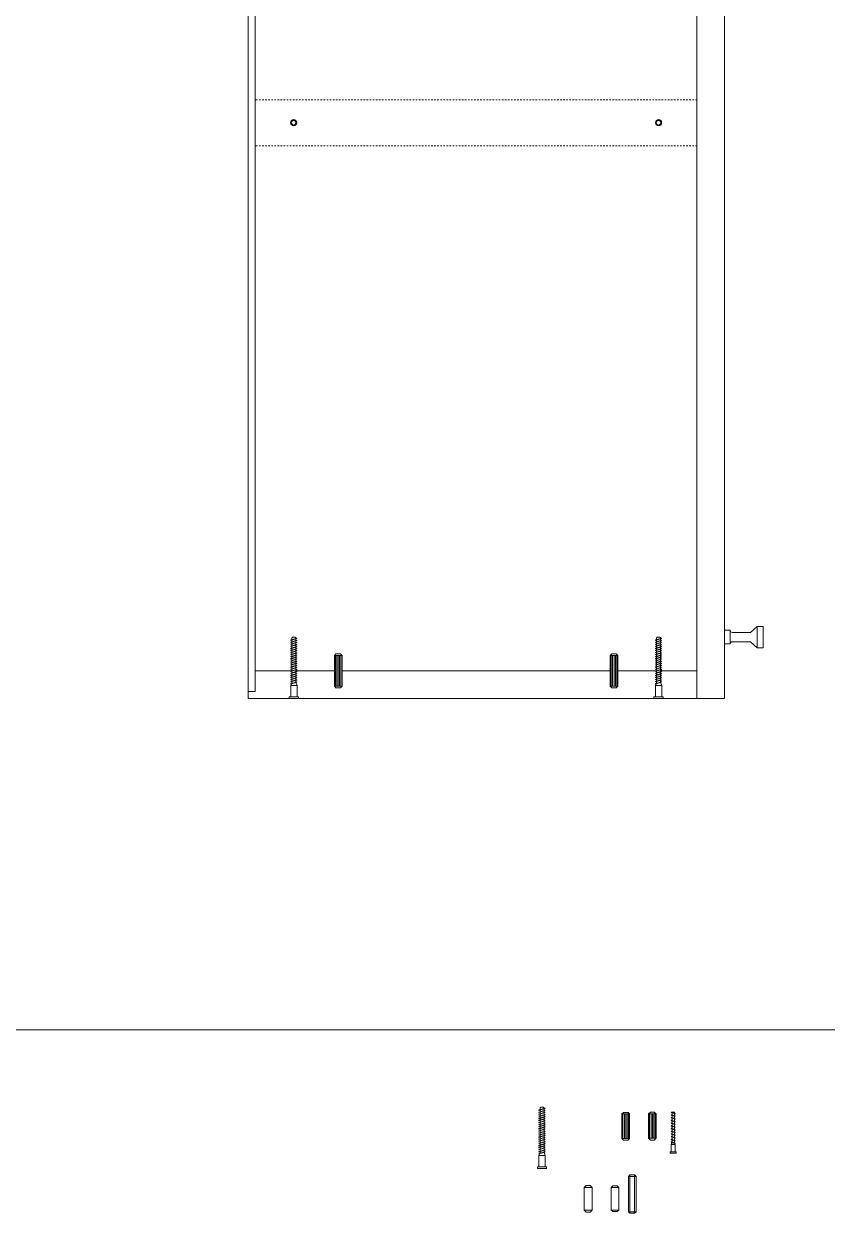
# Model space of a CAD drawing. Header units: centimetres. Extents: x -2268 to 3762, y -1681 to 1458.
# Drawn here: x -347.3 to -295.1, y 119.8 to 197.3 of the extents above; entities that cross this region are included whole.
import ezdxf

# ---------------------------------------------------------------- set-up
doc = ezdxf.new("R2010")
doc.units = ezdxf.units.CM
doc.linetypes.add('Linee Nascoste 2', pattern=[0.015, 0.01, -0.005])
for name, color, linetype, lineweight in [('0_Num_Penna__6', 6, 'Continuous', 18), ('0_Num_Penna__7', 7, 'Continuous', 18), ('A-FURN_Num_Penna__252_Num_Penna__252_Num_Penna__3_Num_Penna__252_Num_Penna__252_Num_Penna__252_Num_Penna__252_Num_Penna__252_Num_Penna__252_Num_Penna__252_Num_Penna__252_Num_Penna__252_Num_Penna__252_Num_Penna__252_Num_Penna__240', 240, 'Continuous', 18), ('A-FURN_Num_Penna__252_Num_Penna__252_Num_Penna__3_Num_Penna__252_Num_Penna__252_Num_Penna__252_Num_Penna__252_Num_Penna__252_Num_Penna__252_Num_Penna__252_Num_Penna__252_Num_Penna__252_Num_Penna__252_Num_Penna__252_Num_Penna__3', 3, 'Continuous', 18), ('A-FURN_Num_Penna__252_Num_Penna__252_Num_Penna__3_Num_Penna__252_Num_Penna__252_Num_Penna__252_Num_Penna__252_Num_Penna__252_Num_Penna__252_Num_Penna__252_Num_Penna__252_Num_Penna__252_Num_Penna__252_Num_Penna__252_Num_Penna__5', 5, 'Continuous', 18), ('A-FURN_Num_Penna__252_Num_Penna__252_Num_Penna__3_Num_Penna__252_Num_Penna__252_Num_Penna__252_Num_Penna__252_Num_Penna__252_Num_Penna__252_Num_Penna__252_Num_Penna__252_Num_Penna__252_Num_Penna__252_Num_Penna__252_Num_Penna__6', 6, 'Continuous', 18), ('A-FURN_Num_Penna__252_Num_Penna__252_Num_Penna__3_Num_Penna__252_Num_Penna__252_Num_Penna__252_Num_Penna__252_Num_Penna__252_Num_Penna__252_Num_Penna__252_Num_Penna__252_Num_Penna__252_Num_Penna__252_Num_Penna__252_Num_Penna__7', 7, 'Continuous', 18), ('A-SECT-PATT_Num_Penna__6_Num_Penna__6_Num_Penna__6_Num_Penna__6_Num_Penna__6_Num_Penna__6_Num_Penna__6_Num_Penna__6_Num_Penna__6_Num_Penna__6_Num_Penna__6_Num_Penna__6_Num_Penna__6_Num_Penna__6', 6, 'Continuous', 18), ('filatura_Num_Penna__8', 8, 'Continuous', 18), ('PDF _Geometria_Num_Penna__7', 7, 'Continuous', 18), ('PDF16_Geometry_Num_Penna__5_Num_Penna__5_Num_Penna__5_Num_Penna__5_Num_Penna__5_Num_Penna__5_Num_Penna__5_Num_Penna__5_Num_Penna__5_Num_Penna__5_Num_Penna__5_Num_Penna__5_Num_Penna__5_Num_Penna__5', 5, 'Continuous', 18), ('PDF16_Geometry_Num_Penna__6_Num_Penna__6_Num_Penna__6_Num_Penna__6_Num_Penna__6_Num_Penna__6_Num_Penna__6_Num_Penna__6_Num_Penna__6_Num_Penna__6_Num_Penna__6_Num_Penna__6_Num_Penna__6_Num_Penna__6', 6, 'Continuous', 18), ('PDF22_Geometry_Num_Penna__1_Num_Penna__255_Num_Penna__3_Num_Penna__3_Num_Penna__5', 5, 'Continuous', 18), ('PDF22_Geometry_Num_Penna__1_Num_Penna__255_Num_Penna__5_Num_Penna__5_Num_Penna__5', 5, 'Continuous', 18), ('PDF2_Geometry_Num_Penna__7_Num_Penna__7_Num_Penna__7_Num_Penna__7_Num_Penna__7_Num_Penna__7_Num_Penna__7_Num_Penna__5', 5, 'Continuous', 18), ('PDF2_Geometry_Num_Penna__7_Num_Penna__7_Num_Penna__7_Num_Penna__7_Num_Penna__7_Num_Penna__7_Num_Penna__7_Num_Penna__6', 6, 'Continuous', 18), ('PDF2_Geometry_Num_Penna__7_Num_Penna__7_Num_Penna__7_Num_Penna__7_Num_Penna__7_Num_Penna__7_Num_Penna__7_Num_Penna__7', 7, 'Continuous', 18), ('VITE_Num_Penna__5', 5, 'Continuous', 18), ('VITE_Num_Penna__7', 7, 'Continuous', 18)]:
    doc.layers.add(name, color=color, linetype=linetype, lineweight=lineweight)

msp = doc.modelspace()

# ---------------------------------------------------------------- linework, layer by layer
at = {"layer": '0_Num_Penna__6', "color": 6, "linetype": 'Continuous', "lineweight": 18}
for p, q in [((-327.1373, 156.1183), (-327.0373, 156.2183)), ((-327.0373, 156.2183), (-326.7373, 156.2183)), ((-326.6373, 156.1183), (-326.7373, 156.2183)), ((-309.1873, 156.1183), (-309.0873, 156.2183)), ((-309.0873, 156.2183), (-308.7873, 156.2183)), ((-308.6873, 156.1183), (-308.7873, 156.2183)), ((-327.1373, 154.1183), (-327.0373, 154.0183)), ((-327.0373, 154.0183), (-326.7373, 154.0183)), ((-326.6373, 154.1183), (-326.7373, 154.0183)), ((-309.1873, 154.1183), (-309.0873, 154.0183)), ((-309.0873, 154.0183), (-308.7873, 154.0183)), ((-308.6873, 154.1183), (-308.7873, 154.0183))]:
    msp.add_line(p, q, dxfattribs=at)
at = {"layer": '0_Num_Penna__7', "color": 7, "linetype": 'Continuous', "lineweight": 18}
for p, q in [((-308.4267, 126.2615), (-308.3267, 126.3615)), ((-308.3267, 126.3615), (-308.0267, 126.3615)), ((-307.9267, 126.2615), (-308.0267, 126.3615)), ((-308.4267, 124.6615), (-308.3267, 124.5615)), ((-308.3267, 124.5615), (-308.0267, 124.5615)), ((-307.9267, 124.6615), (-308.0267, 124.5615)), ((-307.999, 122.1992), (-307.899, 122.2992)), ((-307.999, 122.1992), (-307.999, 119.8992)), ((-307.599, 122.2992), (-307.899, 122.2992)), ((-307.599, 122.2992), (-307.499, 122.1992)), ((-307.499, 121.2992), (-307.499, 122.1992)), ((-309.1215, 121.4762), (-309.0215, 121.5762)), ((-309.0215, 121.5762), (-308.7215, 121.5762)), ((-308.6215, 121.4762), (-308.7215, 121.5762)), ((-307.499, 121.2992), (-307.499, 119.8992)), ((-307.899, 119.9992), (-307.899, 120.2992)), ((-309.1215, 120.0012), (-309.0215, 119.9012)), ((-309.0215, 119.9012), (-308.7215, 119.9012)), ((-308.6215, 120.0012), (-308.7215, 119.9012)), ((-307.999, 119.8992), (-307.899, 119.7992)), ((-307.899, 119.7992), (-307.599, 119.7992)), ((-307.499, 119.8992), (-307.599, 119.7992))]:
    msp.add_line(p, q, dxfattribs=at)
at = {"layer": 'A-FURN_Num_Penna__252_Num_Penna__252_Num_Penna__3_Num_Penna__252_Num_Penna__252_Num_Penna__252_Num_Penna__252_Num_Penna__252_Num_Penna__252_Num_Penna__252_Num_Penna__252_Num_Penna__252_Num_Penna__252_Num_Penna__252_Num_Penna__240', "color": 240, "linetype": 'Continuous', "lineweight": 18}
msp.add_line((-286.9787, 131.7411), (-399.6301, 131.7411), dxfattribs=at)
at = {"layer": 'A-FURN_Num_Penna__252_Num_Penna__252_Num_Penna__3_Num_Penna__252_Num_Penna__252_Num_Penna__252_Num_Penna__252_Num_Penna__252_Num_Penna__252_Num_Penna__252_Num_Penna__252_Num_Penna__252_Num_Penna__252_Num_Penna__252_Num_Penna__3', "color": 3, "linetype": 'Continuous', "lineweight": 18}
msp.add_line((-308.3267, 124.5615), (-308.0267, 124.5615), dxfattribs=at)
at = {"layer": 'A-FURN_Num_Penna__252_Num_Penna__252_Num_Penna__3_Num_Penna__252_Num_Penna__252_Num_Penna__252_Num_Penna__252_Num_Penna__252_Num_Penna__252_Num_Penna__252_Num_Penna__252_Num_Penna__252_Num_Penna__252_Num_Penna__252_Num_Penna__5', "color": 5, "linetype": 'Continuous', "lineweight": 18}
for p, q in [((-329.637, 157.234), (-329.8978, 157.1534)), ((-329.8978, 157.1253), (-329.637, 157.206)), ((-329.637, 157.0987), (-329.8978, 157.0181)), ((-329.8978, 156.99), (-329.637, 157.0707)), ((-329.637, 156.9634), (-329.8978, 156.8828)), ((-329.8978, 156.8547), (-329.637, 156.9354)), ((-329.637, 156.8281), (-329.8978, 156.7475)), ((-329.8978, 156.7194), (-329.637, 156.8001)), ((-329.637, 156.6928), (-329.8978, 156.6122)), ((-329.8978, 156.5842), (-329.637, 156.6649)), ((-329.637, 156.5575), (-329.8978, 156.4769)), ((-329.8978, 156.4489), (-329.637, 156.5296)), ((-305.9083, 157.234), (-306.169, 157.1534)), ((-306.169, 157.1253), (-305.9083, 157.206)), ((-305.9083, 157.0987), (-306.169, 157.0181)), ((-306.169, 156.99), (-305.9083, 157.0707)), ((-305.9083, 156.9634), (-306.169, 156.8828)), ((-306.169, 156.8547), (-305.9083, 156.9354)), ((-305.9083, 156.8281), (-306.169, 156.7475)), ((-306.169, 156.7194), (-305.9083, 156.8001)), ((-305.9083, 156.6928), (-306.169, 156.6122)), ((-306.169, 156.5842), (-305.9083, 156.6649)), ((-305.9083, 156.5575), (-306.169, 156.4769)), ((-306.169, 156.4489), (-305.9083, 156.5296)), ((-329.637, 156.4222), (-329.8978, 156.3416)), ((-329.8978, 156.3136), (-329.637, 156.3943)), ((-329.637, 156.2869), (-329.8978, 156.2063)), ((-329.8978, 156.1783), (-329.637, 156.259)), ((-329.637, 156.1517), (-329.8978, 156.071)), ((-329.8978, 156.043), (-329.637, 156.1237)), ((-329.637, 156.0164), (-329.8978, 155.9357)), ((-329.8978, 155.9077), (-329.637, 155.9884)), ((-329.637, 155.8811), (-329.8978, 155.8004)), ((-329.8978, 155.7724), (-329.637, 155.8531)), ((-329.637, 155.7458), (-329.8978, 155.6651)), ((-329.8978, 155.6371), (-329.637, 155.7178)), ((-305.9083, 156.4222), (-306.169, 156.3416)), ((-306.169, 156.3136), (-305.9083, 156.3943)), ((-305.9083, 156.2869), (-306.169, 156.2063)), ((-306.169, 156.1783), (-305.9083, 156.259)), ((-305.9083, 156.1517), (-306.169, 156.071)), ((-306.169, 156.043), (-305.9083, 156.1237)), ((-305.9083, 156.0164), (-306.169, 155.9357)), ((-306.169, 155.9077), (-305.9083, 155.9884)), ((-305.9083, 155.8811), (-306.169, 155.8004)), ((-306.169, 155.7724), (-305.9083, 155.8531)), ((-305.9083, 155.7458), (-306.169, 155.6651)), ((-306.169, 155.6371), (-305.9083, 155.7178)), ((-329.637, 155.6105), (-329.8978, 155.5299)), ((-329.8978, 155.5018), (-329.637, 155.5825)), ((-329.637, 155.4752), (-329.8978, 155.3946)), ((-329.8978, 155.3665), (-329.637, 155.4472)), ((-329.637, 155.3399), (-329.8978, 155.2593)), ((-329.8978, 155.2312), (-329.637, 155.3119)), ((-329.637, 155.2046), (-329.8978, 155.124)), ((-329.8978, 155.0959), (-329.637, 155.1766)), ((-329.637, 155.0693), (-329.8978, 154.9887)), ((-329.8978, 154.9607), (-329.637, 155.0414)), ((-329.637, 154.934), (-329.8978, 154.8534)), ((-305.9083, 155.6105), (-306.169, 155.5299)), ((-306.169, 155.5018), (-305.9083, 155.5825)), ((-305.9083, 155.4752), (-306.169, 155.3946)), ((-306.169, 155.3665), (-305.9083, 155.4472)), ((-305.9083, 155.3399), (-306.169, 155.2593)), ((-306.169, 155.2312), (-305.9083, 155.3119)), ((-305.9083, 155.2046), (-306.169, 155.124)), ((-306.169, 155.0959), (-305.9083, 155.1766)), ((-305.9083, 155.0693), (-306.169, 154.9887)), ((-306.169, 154.9607), (-305.9083, 155.0414)), ((-305.9083, 154.934), (-306.169, 154.8534)), ((-329.8978, 154.1599), (-329.9733, 154.1599)), ((-329.932, 154.2736), (-329.637, 154.3649)), ((-329.637, 154.3929), (-329.9196, 154.3055)), ((-329.8978, 154.8254), (-329.637, 154.9061)), ((-329.637, 154.7987), (-329.8978, 154.7181)), ((-329.8978, 154.6901), (-329.637, 154.7708)), ((-329.637, 154.6635), (-329.8978, 154.5828)), ((-329.8978, 154.5548), (-329.637, 154.6355)), ((-329.637, 154.5282), (-329.8978, 154.4475)), ((-329.8978, 154.4195), (-329.637, 154.5002)), ((-329.5615, 154.1599), (-329.8978, 154.1599)), ((-306.169, 154.1599), (-306.2445, 154.1599)), ((-306.2032, 154.2736), (-305.9083, 154.3649)), ((-305.9083, 154.3929), (-306.1908, 154.3055)), ((-306.169, 154.8254), (-305.9083, 154.9061)), ((-305.9083, 154.7987), (-306.169, 154.7181)), ((-306.169, 154.6901), (-305.9083, 154.7708)), ((-305.9083, 154.6635), (-306.169, 154.5828)), ((-306.169, 154.5548), (-305.9083, 154.6355)), ((-305.9083, 154.5282), (-306.169, 154.4475)), ((-306.169, 154.4195), (-305.9083, 154.5002)), ((-305.8328, 154.1599), (-306.169, 154.1599)), ((-329.9733, 153.4383), (-329.5615, 153.4383)), ((-306.2445, 153.4383), (-305.8328, 153.4383)), ((-329.4674, 153.3183), (-330.0674, 153.3182)), ((-305.7386, 153.3183), (-306.3386, 153.3182)), ((-313.4177, 123.5518), (-313.8294, 123.5518)), ((-313.3236, 122.8302), (-313.9236, 122.8301)), ((-313.9236, 122.7101), (-313.9236, 122.8301)), ((-313.3236, 122.7102), (-313.9236, 122.7101)), ((-313.3236, 122.7101), (-313.3236, 122.8302))]:
    msp.add_line(p, q, dxfattribs=at)
for centre in [(-329.7873, 190.8183), (-306.0373, 190.8183)]:
    msp.add_circle(centre, 0.15, dxfattribs=at)
at = {"layer": 'A-FURN_Num_Penna__252_Num_Penna__252_Num_Penna__3_Num_Penna__252_Num_Penna__252_Num_Penna__252_Num_Penna__252_Num_Penna__252_Num_Penna__252_Num_Penna__252_Num_Penna__252_Num_Penna__252_Num_Penna__252_Num_Penna__252_Num_Penna__6', "color": 6, "linetype": 'Continuous', "lineweight": 18}
for p, q in [((-329.5892, 157.2488), (-329.637, 157.234)), ((-305.8604, 157.2488), (-305.9083, 157.234)), ((-329.9641, 156.6989), (-329.8978, 156.7194)), ((-329.964, 157.1048), (-329.8978, 157.1253)), ((-329.964, 156.9695), (-329.8978, 156.99)), ((-329.964, 156.8342), (-329.8978, 156.8547)), ((-329.964, 156.5636), (-329.8978, 156.5842)), ((-329.8978, 157.1534), (-329.9614, 157.1337)), ((-329.8978, 157.0181), (-329.9614, 156.9984)), ((-329.8978, 156.8828), (-329.9614, 156.8631)), ((-329.8978, 156.7475), (-329.9614, 156.7278)), ((-329.8978, 156.6122), (-329.9614, 156.5925)), ((-329.8978, 156.4769), (-329.9614, 156.4572)), ((-329.637, 157.206), (-329.5707, 157.2266)), ((-329.5892, 157.1135), (-329.637, 157.0987)), ((-329.637, 157.0707), (-329.5707, 157.0913)), ((-329.5892, 156.9782), (-329.637, 156.9634)), ((-329.637, 156.9354), (-329.5707, 156.956)), ((-329.5892, 156.8429), (-329.637, 156.8281)), ((-329.637, 156.8001), (-329.5707, 156.8207)), ((-329.5892, 156.7076), (-329.637, 156.6928)), ((-329.637, 156.6649), (-329.5707, 156.6854)), ((-329.5892, 156.5723), (-329.637, 156.5575)), ((-329.637, 156.5296), (-329.5707, 156.5501)), ((-306.2353, 157.1048), (-306.169, 157.1253)), ((-306.2353, 156.9695), (-306.169, 156.99)), ((-306.2353, 156.8342), (-306.169, 156.8547)), ((-306.2353, 156.6989), (-306.169, 156.7194)), ((-306.2353, 156.5636), (-306.169, 156.5842)), ((-306.169, 157.1534), (-306.2326, 157.1337)), ((-306.169, 157.0181), (-306.2326, 156.9984)), ((-306.169, 156.8828), (-306.2326, 156.8631)), ((-306.169, 156.7475), (-306.2326, 156.7278)), ((-306.169, 156.6122), (-306.2326, 156.5925)), ((-306.169, 156.4769), (-306.2326, 156.4572)), ((-305.9083, 157.206), (-305.8419, 157.2266)), ((-305.8604, 157.1135), (-305.9083, 157.0987)), ((-305.9083, 157.0707), (-305.8419, 157.0913)), ((-305.8604, 156.9782), (-305.9083, 156.9634)), ((-305.9083, 156.9354), (-305.8419, 156.956)), ((-305.8604, 156.8429), (-305.9083, 156.8281)), ((-305.9083, 156.8001), (-305.8419, 156.8207)), ((-305.8604, 156.7076), (-305.9083, 156.6928)), ((-305.9083, 156.6649), (-305.8419, 156.6854)), ((-305.8604, 156.5723), (-305.9083, 156.5575)), ((-305.9083, 156.5296), (-305.8419, 156.5501)), ((-329.9641, 156.4283), (-329.8978, 156.4489)), ((-329.9641, 156.293), (-329.8978, 156.3136)), ((-329.9641, 156.1577), (-329.8978, 156.1783)), ((-329.9641, 155.8872), (-329.8978, 155.9077)), ((-329.9641, 155.7519), (-329.8978, 155.7724)), ((-329.964, 156.0225), (-329.8978, 156.043)), ((-329.8978, 156.3416), (-329.9614, 156.3219)), ((-329.8978, 156.2063), (-329.9614, 156.1866)), ((-329.8978, 156.071), (-329.9614, 156.0513)), ((-329.8978, 155.9357), (-329.9614, 155.916)), ((-329.8978, 155.8004), (-329.9614, 155.7808)), ((-329.5892, 156.4371), (-329.637, 156.4222)), ((-329.637, 156.3943), (-329.5707, 156.4148)), ((-329.5892, 156.3018), (-329.637, 156.2869)), ((-329.637, 156.259), (-329.5707, 156.2795)), ((-329.5892, 156.1665), (-329.637, 156.1517)), ((-329.637, 156.1237), (-329.5707, 156.1442)), ((-329.5892, 156.0312), (-329.637, 156.0164)), ((-329.637, 155.9884), (-329.5707, 156.0089)), ((-329.5892, 155.8959), (-329.637, 155.8811)), ((-329.637, 155.8531), (-329.5707, 155.8736)), ((-329.5892, 155.7606), (-329.637, 155.7458)), ((-329.637, 155.7178), (-329.5707, 155.7383)), ((-309.1873, 155.1183), (-309.1873, 156.1183)), ((-308.6873, 155.1183), (-308.6873, 156.1183)), ((-306.2353, 156.4283), (-306.169, 156.4489)), ((-306.2353, 156.293), (-306.169, 156.3136)), ((-306.2353, 156.1577), (-306.169, 156.1783)), ((-306.2353, 156.0225), (-306.169, 156.043)), ((-306.2353, 155.8872), (-306.169, 155.9077)), ((-306.2353, 155.7519), (-306.169, 155.7724)), ((-306.169, 156.3416), (-306.2326, 156.3219)), ((-306.169, 156.2063), (-306.2326, 156.1866)), ((-306.169, 156.071), (-306.2326, 156.0513)), ((-306.169, 155.9357), (-306.2326, 155.916)), ((-306.169, 155.8004), (-306.2326, 155.7808)), ((-305.8604, 156.4371), (-305.9083, 156.4222)), ((-305.9083, 156.3943), (-305.8419, 156.4148)), ((-305.8604, 156.3018), (-305.9083, 156.2869)), ((-305.9083, 156.259), (-305.8419, 156.2795)), ((-305.8604, 156.1665), (-305.9083, 156.1517)), ((-305.9083, 156.1237), (-305.8419, 156.1442)), ((-305.8604, 156.0312), (-305.9083, 156.0164)), ((-305.9083, 155.9884), (-305.8419, 156.0089)), ((-305.8604, 155.8959), (-305.9083, 155.8811)), ((-305.9083, 155.8531), (-305.8419, 155.8736)), ((-305.8604, 155.7606), (-305.9083, 155.7458)), ((-305.9083, 155.7178), (-305.8419, 155.7383)), ((-329.9641, 155.6166), (-329.8978, 155.6371)), ((-329.9641, 155.4813), (-329.8978, 155.5018)), ((-329.9641, 155.346), (-329.8978, 155.3665)), ((-329.9641, 155.2107), (-329.8978, 155.2312)), ((-329.9641, 155.0754), (-329.8978, 155.0959)), ((-329.9641, 154.9401), (-329.8978, 154.9607)), ((-329.8978, 155.6651), (-329.9614, 155.6455)), ((-329.8978, 155.5299), (-329.9614, 155.5102)), ((-329.8978, 155.3946), (-329.9614, 155.3749)), ((-329.8978, 155.2593), (-329.9614, 155.2396)), ((-329.8978, 155.124), (-329.9614, 155.1043)), ((-329.8978, 154.9887), (-329.9614, 154.969)), ((-329.5892, 155.6253), (-329.637, 155.6105)), ((-329.637, 155.5825), (-329.5707, 155.6031)), ((-329.5892, 155.49), (-329.637, 155.4752)), ((-329.637, 155.4472), (-329.5707, 155.4678)), ((-329.5892, 155.3547), (-329.637, 155.3399)), ((-329.637, 155.3119), (-329.5707, 155.3325)), ((-329.5892, 155.2194), (-329.637, 155.2046)), ((-329.637, 155.1766), (-329.5707, 155.1972)), ((-329.5892, 155.0841), (-329.637, 155.0693)), ((-329.637, 155.0414), (-329.5707, 155.0619)), ((-329.5892, 154.9488), (-329.637, 154.934)), ((-329.637, 154.9061), (-329.5707, 154.9266)), ((-306.2353, 155.6166), (-306.169, 155.6371)), ((-306.2353, 155.4813), (-306.169, 155.5018)), ((-306.2353, 155.346), (-306.169, 155.3665)), ((-306.2353, 155.2107), (-306.169, 155.2312)), ((-306.2353, 155.0754), (-306.169, 155.0959)), ((-306.2353, 154.9401), (-306.169, 154.9607)), ((-306.169, 155.6651), (-306.2326, 155.6455)), ((-306.169, 155.5299), (-306.2326, 155.5102)), ((-306.169, 155.3946), (-306.2326, 155.3749)), ((-306.169, 155.2593), (-306.2326, 155.2396)), ((-306.169, 155.124), (-306.2326, 155.1043)), ((-306.169, 154.9887), (-306.2326, 154.969)), ((-305.8604, 155.6253), (-305.9083, 155.6105)), ((-305.9083, 155.5825), (-305.8419, 155.6031)), ((-305.8604, 155.49), (-305.9083, 155.4752)), ((-305.9083, 155.4472), (-305.8419, 155.4678)), ((-305.8604, 155.3547), (-305.9083, 155.3399)), ((-305.9083, 155.3119), (-305.8419, 155.3325)), ((-305.8604, 155.2194), (-305.9083, 155.2046)), ((-305.9083, 155.1766), (-305.8419, 155.1972)), ((-305.8604, 155.0841), (-305.9083, 155.0693)), ((-305.9083, 155.0414), (-305.8419, 155.0619)), ((-305.8604, 154.9488), (-305.9083, 154.934)), ((-305.9083, 154.9061), (-305.8419, 154.9266)), ((-329.9641, 154.8048), (-329.8978, 154.8254)), ((-329.9641, 154.6695), (-329.8978, 154.6901)), ((-329.9641, 154.5342), (-329.8978, 154.5548)), ((-329.9641, 154.399), (-329.8978, 154.4195)), ((-329.9641, 154.2637), (-329.932, 154.2736)), ((-329.8978, 154.8534), (-329.9614, 154.8337)), ((-329.8978, 154.7181), (-329.9614, 154.6984)), ((-329.8978, 154.5828), (-329.9614, 154.5631)), ((-329.8978, 154.4475), (-329.9614, 154.4278)), ((-329.9196, 154.3055), (-329.9614, 154.2925)), ((-329.5892, 154.8136), (-329.637, 154.7987)), ((-329.637, 154.7708), (-329.5707, 154.7913)), ((-329.5892, 154.6783), (-329.637, 154.6635)), ((-329.637, 154.6355), (-329.5707, 154.656)), ((-329.5892, 154.543), (-329.637, 154.5282)), ((-329.637, 154.5002), (-329.5707, 154.5207)), ((-329.5892, 154.4077), (-329.637, 154.3929)), ((-329.637, 154.3649), (-329.5707, 154.3854)), ((-306.2353, 154.8048), (-306.169, 154.8254)), ((-306.2353, 154.6695), (-306.169, 154.6901)), ((-306.2353, 154.5342), (-306.169, 154.5548)), ((-306.2353, 154.399), (-306.169, 154.4195)), ((-306.2353, 154.2637), (-306.2032, 154.2736)), ((-306.169, 154.8534), (-306.2326, 154.8337)), ((-306.169, 154.7181), (-306.2326, 154.6984)), ((-306.169, 154.5828), (-306.2326, 154.5631)), ((-306.169, 154.4475), (-306.2326, 154.4278)), ((-306.1908, 154.3055), (-306.2326, 154.2925)), ((-305.8604, 154.8136), (-305.9083, 154.7987)), ((-305.9083, 154.7708), (-305.8419, 154.7913)), ((-305.8604, 154.6783), (-305.9083, 154.6635)), ((-305.9083, 154.6355), (-305.8419, 154.656)), ((-305.8604, 154.543), (-305.9083, 154.5282)), ((-305.9083, 154.5002), (-305.8419, 154.5207)), ((-305.8604, 154.4077), (-305.9083, 154.3929)), ((-305.9083, 154.3649), (-305.8419, 154.3854)), ((-330.0674, 153.4382), (-329.9733, 153.4383)), ((-330.0674, 153.3182), (-330.0674, 153.4382)), ((-329.5615, 153.4383), (-329.4674, 153.4383)), ((-329.4674, 153.3182), (-329.4674, 153.4383)), ((-306.3386, 153.4382), (-306.2445, 153.4383)), ((-306.3386, 153.3182), (-306.3386, 153.4382)), ((-305.8328, 153.4383), (-305.7387, 153.4383)), ((-305.7386, 153.3182), (-305.7387, 153.4383))]:
    msp.add_line(p, q, dxfattribs=at)
at = {"layer": 'A-FURN_Num_Penna__252_Num_Penna__252_Num_Penna__3_Num_Penna__252_Num_Penna__252_Num_Penna__252_Num_Penna__252_Num_Penna__252_Num_Penna__252_Num_Penna__252_Num_Penna__252_Num_Penna__252_Num_Penna__252_Num_Penna__252_Num_Penna__7', "color": 7, "linetype": 'Continuous', "lineweight": 18}
for p, q in [((-313.8202, 126.4967), (-313.4268, 126.6185)), ((-313.8202, 126.3614), (-313.4268, 126.4832)), ((-313.8202, 126.2261), (-313.4268, 126.3479)), ((-313.4453, 126.3701), (-313.8176, 126.255)), ((-313.4453, 126.6407), (-313.8175, 126.5256)), ((-313.4453, 126.5054), (-313.8176, 126.3903)), ((-313.8202, 126.0908), (-313.4269, 126.2126)), ((-313.8202, 125.9555), (-313.4268, 126.0773)), ((-313.8202, 125.8202), (-313.4269, 125.942)), ((-313.8202, 125.6849), (-313.4269, 125.8067)), ((-313.8202, 125.5496), (-313.4269, 125.6714)), ((-313.8202, 125.4144), (-313.4269, 125.5361)), ((-313.4453, 126.2348), (-313.8176, 126.1197)), ((-313.4453, 125.9642), (-313.8176, 125.8491)), ((-313.4453, 125.8289), (-313.8176, 125.7138)), ((-313.4453, 125.6936), (-313.8176, 125.5785)), ((-313.4453, 125.5584), (-313.8176, 125.4432)), ((-313.4453, 126.0995), (-313.8175, 125.9844)), ((-313.8202, 125.2791), (-313.4269, 125.4008)), ((-313.8202, 125.1438), (-313.4269, 125.2655)), ((-313.8202, 125.0085), (-313.4269, 125.1302)), ((-313.8202, 124.8732), (-313.4269, 124.995)), ((-313.8202, 124.7379), (-313.4269, 124.8597)), ((-313.8202, 124.6026), (-313.4269, 124.7244)), ((-313.4453, 125.4231), (-313.8176, 125.3079)), ((-313.4453, 125.2878), (-313.8176, 125.1726)), ((-313.4453, 125.1525), (-313.8176, 125.0373)), ((-313.4453, 125.0172), (-313.8176, 124.9021)), ((-313.4453, 124.8819), (-313.8176, 124.7668)), ((-313.4453, 124.7466), (-313.8176, 124.6315)), ((-313.8202, 124.4673), (-313.4269, 124.5891)), ((-313.8202, 124.332), (-313.4269, 124.4538)), ((-313.8202, 124.1967), (-313.4269, 124.3185)), ((-313.8202, 124.0614), (-313.4269, 124.1832)), ((-313.8202, 123.9261), (-313.4269, 124.0479)), ((-313.4453, 124.6113), (-313.8176, 124.4962)), ((-313.4453, 124.476), (-313.8176, 124.3609)), ((-313.4453, 124.3407), (-313.8176, 124.2256)), ((-313.4453, 124.2054), (-313.8176, 124.0903)), ((-313.4453, 124.0701), (-313.8176, 123.955)), ((-313.8202, 123.7909), (-313.4269, 123.9126)), ((-313.8202, 123.6556), (-313.4269, 123.7773)), ((-313.4453, 123.9349), (-313.8176, 123.8197)), ((-313.4453, 123.7996), (-313.8176, 123.6844))]:
    msp.add_line(p, q, dxfattribs=at)
at = {"layer": 'A-SECT-PATT_Num_Penna__6_Num_Penna__6_Num_Penna__6_Num_Penna__6_Num_Penna__6_Num_Penna__6_Num_Penna__6_Num_Penna__6_Num_Penna__6_Num_Penna__6_Num_Penna__6_Num_Penna__6_Num_Penna__6_Num_Penna__6', "color": 6, "linetype": 'Continuous', "lineweight": 18}
msp.add_line((-332.2873, 227.8683), (-332.2873, 153.7683), dxfattribs=at)
at = {"layer": 'filatura_Num_Penna__8', "color": 8, "linetype": 'Continuous', "lineweight": 18}
for p, q in [((-307.999, 122.1992), (-307.499, 122.1992)), ((-307.899, 122.2992), (-307.899, 119.7992)), ((-307.599, 122.2992), (-307.599, 119.7992)), ((-307.499, 119.8992), (-307.999, 119.8992))]:
    msp.add_line(p, q, dxfattribs=at)
at = {"layer": 'PDF _Geometria_Num_Penna__7', "color": 7, "linetype": 'Continuous', "lineweight": 18, "flags": 128}
msp.add_lwpolyline([(-304.9705, 124.3318, -0.0248298), (-304.9495, 124.2829), (-304.9495, 123.792), (-304.9495, 124.2829), (-305.2213, 124.2829), (-305.2213, 123.792), (-305.2213, 124.2829, -0.0598831), (-305.1616, 124.3963), (-305.1616, 126.3851, -0.3177799), (-305.0084, 126.3851), (-305.0084, 124.3963, -0.012634), (-304.9938, 124.3734)], format="xyb", dxfattribs=at)
for points in [[(-304.9495, 126.2985), (-304.9703, 126.3115), (-305.1997, 126.3886), (-305.2213, 126.3669), (-305.1997, 126.3548), (-304.9703, 126.2769), (-304.9495, 126.2985), (-305.2213, 126.3669)], [(-304.9495, 126.1219), (-304.9703, 126.134), (-305.1997, 126.2111), (-305.2213, 126.1903), (-305.1997, 126.1773), (-304.9703, 126.1002), (-304.9495, 126.1219), (-305.2213, 126.1903)], [(-304.9495, 125.9453), (-304.9703, 125.9574), (-305.1997, 126.0344), (-305.2213, 126.0128), (-305.1997, 126.0007), (-304.9703, 125.9236), (-304.9495, 125.9453), (-305.2213, 126.0128)], [(-304.9495, 125.7678), (-304.9703, 125.7808), (-305.1997, 125.8578), (-305.2213, 125.8362), (-305.1997, 125.8241), (-304.9703, 125.747), (-304.9495, 125.7678), (-305.2213, 125.8362)], [(-304.9495, 125.5912), (-304.9703, 125.6033), (-305.1997, 125.6803), (-305.2213, 125.6595), (-305.1997, 125.6466), (-304.9703, 125.5695), (-304.9495, 125.5912), (-305.2213, 125.6595)], [(-304.9495, 125.4145), (-304.9703, 125.4266), (-305.1997, 125.5037), (-305.2213, 125.4821), (-305.1997, 125.4699), (-304.9703, 125.3929), (-304.9495, 125.4145), (-305.2213, 125.4821)], [(-304.9495, 125.2379), (-304.9703, 125.25), (-305.1997, 125.3271), (-305.2213, 125.3054), (-305.1997, 125.2933), (-304.9703, 125.2163), (-304.9495, 125.2379), (-305.2213, 125.3054)], [(-304.9495, 125.0604), (-304.9703, 125.0734), (-305.1997, 125.1505), (-305.2213, 125.1288), (-305.1997, 125.1167), (-304.9703, 125.0396), (-304.9495, 125.0604), (-305.2213, 125.1288)], [(-304.9495, 124.8838), (-304.9703, 124.8959), (-305.1997, 124.973), (-305.2213, 124.9522), (-305.1997, 124.9392), (-304.9703, 124.8621), (-304.9495, 124.8838), (-305.2213, 124.9522)], [(-304.9495, 124.7072), (-304.9703, 124.7193), (-305.1997, 124.7963), (-305.2213, 124.7747), (-305.1997, 124.7626), (-304.9703, 124.6855), (-304.9495, 124.7072), (-305.2213, 124.7747)], [(-304.9495, 124.5305), (-304.9703, 124.5427), (-305.1997, 124.6197), (-305.2213, 124.5981), (-305.1997, 124.586), (-304.9703, 124.5089), (-304.9495, 124.5305), (-305.2213, 124.5981)], [(-304.9495, 124.3531), (-304.9703, 124.366), (-305.1997, 124.4431), (-305.2213, 124.4215), (-305.1997, 124.4093), (-304.9703, 124.3323), (-304.9495, 124.3531), (-305.2213, 124.4215)]]:
    msp.add_lwpolyline(points, dxfattribs=at)
msp.add_lwpolyline([(-304.8854, 123.792), (-305.2854, 123.792), (-305.2854, 123.7106), (-304.8854, 123.7106)], close=True, dxfattribs=at)
at = {"layer": 'PDF16_Geometry_Num_Penna__5_Num_Penna__5_Num_Penna__5_Num_Penna__5_Num_Penna__5_Num_Penna__5_Num_Penna__5_Num_Penna__5_Num_Penna__5_Num_Penna__5_Num_Penna__5_Num_Penna__5_Num_Penna__5_Num_Penna__5', "color": 5, "linetype": 'Continuous', "lineweight": 18}
for p, q in [((-301.3718, 157.7661), (-301.7373, 157.7661)), ((-301.7373, 157.7661), (-301.7373, 156.8705)), ((-301.3718, 157.7661), (-301.3718, 156.8705)), ((-300.0644, 157.6176), (-301.2233, 157.6176)), ((-299.6284, 158.0183), (-300.0644, 157.6176)), ((-299.2373, 158.0183), (-299.6284, 158.0183)), ((-299.6284, 158.0183), (-299.6284, 156.6183)), ((-299.2373, 158.0183), (-299.2373, 156.6183)), ((-301.3718, 156.8705), (-301.7373, 156.8705)), ((-300.0644, 157.0189), (-301.2233, 157.0189)), ((-299.6284, 156.6183), (-300.0644, 157.0189)), ((-299.2373, 156.6183), (-299.6284, 156.6183))]:
    msp.add_line(p, q, dxfattribs=at)
for centre, start, end in [((-301.2233, 157.7661), 180, 270), ((-301.2233, 156.8705), 90, 180)]:
    msp.add_arc(centre, 0.1485, start, end, dxfattribs=at)
at = {"layer": 'PDF16_Geometry_Num_Penna__6_Num_Penna__6_Num_Penna__6_Num_Penna__6_Num_Penna__6_Num_Penna__6_Num_Penna__6_Num_Penna__6_Num_Penna__6_Num_Penna__6_Num_Penna__6_Num_Penna__6_Num_Penna__6_Num_Penna__6', "color": 6, "linetype": 'Continuous', "lineweight": 18}
for p, q in [((-332.7373, 153.7683), (-332.7373, 228.3183)), ((-303.5373, 228.3183), (-303.5373, 153.3183)), ((-301.7373, 228.3183), (-301.7373, 153.3183)), ((-332.2873, 155.1183), (-329.9162, 155.1183)), ((-332.2873, 153.7683), (-332.2873, 155.1183)), ((-329.637, 155.1183), (-327.1373, 155.1183)), ((-326.6373, 155.1183), (-309.1873, 155.1183)), ((-308.6873, 155.1183), (-306.1875, 155.1183)), ((-305.9083, 155.1183), (-303.5373, 155.1183)), ((-332.7373, 153.3183), (-332.7373, 153.7683)), ((-332.7373, 153.7683), (-332.2873, 153.7683)), ((-332.7373, 153.3183), (-330.0859, 153.3183)), ((-329.4859, 153.3183), (-306.3386, 153.3183)), ((-305.7386, 153.3183), (-301.7373, 153.3183))]:
    msp.add_line(p, q, dxfattribs=at)
at = {"layer": 'PDF22_Geometry_Num_Penna__1_Num_Penna__255_Num_Penna__3_Num_Penna__3_Num_Penna__5', "color": 5, "linetype": 'Linee Nascoste 2', "lineweight": 18}
for p, q in [((-303.5373, 192.3183), (-332.2873, 192.3183)), ((-303.5373, 189.3183), (-332.2873, 189.3183))]:
    msp.add_line(p, q, dxfattribs=at)
at = {"layer": 'PDF22_Geometry_Num_Penna__1_Num_Penna__255_Num_Penna__5_Num_Penna__5_Num_Penna__5', "color": 5, "linetype": 'Continuous', "lineweight": 18}
for centre in [(-329.7873, 190.8183), (-306.0373, 190.8183)]:
    msp.add_circle(centre, 0.2, dxfattribs=at)
at = {"layer": 'PDF2_Geometry_Num_Penna__7_Num_Penna__7_Num_Penna__7_Num_Penna__7_Num_Penna__7_Num_Penna__7_Num_Penna__7_Num_Penna__5', "color": 5, "linetype": 'Continuous', "lineweight": 18, "flags": 128}
for points in [[(-305.9083, 157.0987), (-305.9083, 157.206)], [(-305.9083, 156.9634), (-305.9083, 157.0707)], [(-305.9083, 156.8281), (-305.9083, 156.9354)], [(-305.9083, 156.6928), (-305.9083, 156.8001)], [(-305.9083, 156.5575), (-305.9083, 156.6649)], [(-305.9083, 156.4222), (-305.9083, 156.5296)], [(-327.0633, 156.1183), (-327.0633, 154.1183)], [(-326.9752, 156.1183), (-326.9752, 154.1183)], [(-326.8869, 156.1183), (-326.8869, 154.1183)], [(-326.7987, 156.1183), (-326.7987, 154.1183)], [(-326.7106, 156.1183), (-326.7106, 154.1183)], [(-309.1133, 156.1183), (-309.1133, 154.1183)], [(-309.0252, 156.1183), (-309.0252, 154.1183)], [(-308.9369, 156.1183), (-308.9369, 154.1183)], [(-308.8487, 156.1183), (-308.8487, 154.1183)], [(-308.7606, 156.1183), (-308.7606, 154.1183)], [(-305.9083, 156.2869), (-305.9083, 156.3943)], [(-305.9083, 156.1517), (-305.9083, 156.259)], [(-305.9083, 156.0164), (-305.9083, 156.1237)], [(-305.9083, 155.8811), (-305.9083, 155.9884)], [(-305.9083, 155.7458), (-305.9083, 155.8531)], [(-305.9083, 155.6105), (-305.9083, 155.7178)], [(-305.9083, 155.4752), (-305.9083, 155.5825)], [(-305.9083, 155.3399), (-305.9083, 155.4472)], [(-305.9083, 155.2046), (-305.9083, 155.3119)], [(-305.9083, 155.0693), (-305.9083, 155.1766)], [(-305.9083, 154.934), (-305.9083, 155.0414)], [(-329.8978, 154.3619), (-329.8978, 154.3649)], [(-306.169, 154.3619), (-306.169, 154.3649)], [(-305.9083, 154.7987), (-305.9083, 154.9061)], [(-305.9083, 154.6635), (-305.9083, 154.7708)], [(-305.9083, 154.5282), (-305.9083, 154.6355)], [(-305.9083, 154.3929), (-305.9083, 154.5002)], [(-313.7539, 126.5172), (-313.7539, 126.4099)], [(-313.7539, 126.3819), (-313.7539, 126.2747)], [(-313.4932, 126.4906), (-313.4932, 126.5979)], [(-313.4932, 126.3553), (-313.4932, 126.4626)], [(-313.4932, 126.22), (-313.4932, 126.3273)], [(-313.7539, 126.2466), (-313.7539, 126.1394)], [(-313.7539, 126.1113), (-313.7539, 126.0041)], [(-313.7539, 125.976), (-313.7539, 125.8688)], [(-313.7539, 125.8407), (-313.7539, 125.7335)], [(-313.7539, 125.7054), (-313.7539, 125.5982)], [(-313.7539, 125.5702), (-313.7539, 125.4629)], [(-313.4932, 126.0847), (-313.4932, 126.192)], [(-313.4932, 125.9494), (-313.4932, 126.0567)], [(-313.4932, 125.8141), (-313.4932, 125.9214)], [(-313.4932, 125.6788), (-313.4932, 125.7862)], [(-313.4932, 125.5436), (-313.4932, 125.6509)], [(-313.4932, 125.4083), (-313.4932, 125.5156)], [(-313.7539, 125.4349), (-313.7539, 125.3276)], [(-313.7539, 125.2996), (-313.7539, 125.1923)], [(-313.7539, 125.1643), (-313.7539, 125.057)], [(-313.7539, 125.029), (-313.7539, 124.9217)], [(-313.7539, 124.8937), (-313.7539, 124.7864)], [(-313.7539, 124.7584), (-313.7539, 124.6512)], [(-313.4932, 125.273), (-313.4932, 125.3803)], [(-313.4932, 125.1377), (-313.4932, 125.245)], [(-313.4932, 125.0024), (-313.4932, 125.1097)], [(-313.4932, 124.8671), (-313.4932, 124.9744)], [(-313.4932, 124.7318), (-313.4932, 124.8391)], [(-313.7539, 124.6231), (-313.7539, 124.5159)], [(-313.7539, 124.4878), (-313.7539, 124.3806)], [(-313.7539, 124.3525), (-313.7539, 124.2453)], [(-313.7539, 124.2172), (-313.7539, 124.11)], [(-313.7539, 124.082), (-313.7539, 123.9747)], [(-313.7539, 123.9467), (-313.7539, 123.8394)], [(-313.4932, 124.5965), (-313.4932, 124.7038)], [(-313.4932, 124.4612), (-313.4932, 124.5685)], [(-313.4932, 124.3259), (-313.4932, 124.4332)], [(-313.4932, 124.1906), (-313.4932, 124.298)], [(-313.4932, 124.0553), (-313.4932, 124.1627)], [(-313.4932, 123.9201), (-313.4932, 124.0274)], [(-313.8269, 123.5654), (-313.7881, 123.6655)], [(-313.7758, 123.6974), (-313.7539, 123.7537)], [(-313.7539, 123.8114), (-313.7539, 123.7538)], [(-313.7539, 123.7537), (-313.7539, 123.7568)], [(-313.4932, 123.7848), (-313.4932, 123.8921)], [(-313.4932, 123.7538), (-313.4932, 123.7568)], [(-313.4202, 123.5654), (-313.4932, 123.7538)]]:
    msp.add_lwpolyline(points, dxfattribs=at)
for points in [[(-313.8175, 126.5256, 0.1987158), (-313.8202, 126.4967)], [(-313.8175, 126.3903, 0.1992809), (-313.8202, 126.3614)], [(-313.4932, 126.6259), (-313.4932, 126.6556, 0.1995304), (-313.5002, 126.6725, 0.1168771), (-313.539, 126.6965, 0.162888), (-313.7079, 126.6965, 0.1168318), (-313.7469, 126.6725, 0.198418), (-313.7539, 126.6556), (-313.7539, 126.5452)], [(-313.4268, 126.6185, 0.1990067), (-313.4453, 126.6407)], [(-313.4268, 126.4832, 0.1989404), (-313.4453, 126.5054)], [(-313.4268, 126.3479, 0.1989543), (-313.4453, 126.3701)], [(-313.8175, 126.255, 0.1985138), (-313.8202, 126.2261)], [(-313.8175, 126.1197, 0.1996277), (-313.8202, 126.0908)], [(-313.8175, 125.9844, 0.1987158), (-313.8202, 125.9555)], [(-313.8176, 125.8491, 0.1992809), (-313.8202, 125.8202)], [(-313.8176, 125.7138, 0.1985138), (-313.8202, 125.6849)], [(-313.8176, 125.5785, 0.1996277), (-313.8202, 125.5496)], [(-313.4269, 126.2126, 0.1988984), (-313.4453, 126.2348)], [(-313.4268, 126.0773, 0.1990067), (-313.4453, 126.0995)], [(-313.4269, 125.942, 0.1989404), (-313.4453, 125.9642)], [(-313.4269, 125.8067, 0.1989543), (-313.4453, 125.8289)], [(-313.4269, 125.6714, 0.1988984), (-313.4453, 125.6936)], [(-313.4269, 125.5361, 0.1990067), (-313.4453, 125.5584)], [(-313.8176, 125.4432, 0.1987158), (-313.8202, 125.4144)], [(-313.8176, 125.3079, 0.1992809), (-313.8202, 125.279)], [(-313.8176, 125.1727, 0.1985138), (-313.8202, 125.1438)], [(-313.8176, 125.0373, 0.1996277), (-313.8202, 125.0085)], [(-313.8176, 124.9021, 0.1987158), (-313.8202, 124.8732)], [(-313.8176, 124.7668, 0.1992809), (-313.8202, 124.7379)], [(-313.4269, 125.4008, 0.1989404), (-313.4453, 125.4231)], [(-313.4269, 125.2655, 0.1989543), (-313.4453, 125.2878)], [(-313.4269, 125.1302, 0.1988984), (-313.4453, 125.1525)], [(-313.4269, 124.995, 0.1990067), (-313.4453, 125.0172)], [(-313.4269, 124.8597, 0.1989404), (-313.4453, 124.8819)], [(-313.4269, 124.7244, 0.1989543), (-313.4453, 124.7466)], [(-313.8176, 124.6315, 0.1985138), (-313.8202, 124.6026)], [(-313.8176, 124.4962, 0.1996277), (-313.8202, 124.4673)], [(-313.8176, 124.3609, 0.1987158), (-313.8202, 124.332)], [(-313.8176, 124.2256, 0.1992809), (-313.8202, 124.1967)], [(-313.8176, 124.0903, 0.1985138), (-313.8202, 124.0614)], [(-313.8176, 123.955, 0.1996277), (-313.8202, 123.9261)], [(-313.4269, 124.5891, 0.1988984), (-313.4453, 124.6113)], [(-313.4269, 124.4538, 0.1990067), (-313.4453, 124.476)], [(-313.4269, 124.3185, 0.1989404), (-313.4453, 124.3407)], [(-313.4269, 124.1832, 0.1989543), (-313.4453, 124.2054)], [(-313.4269, 124.0479, 0.1988984), (-313.4453, 124.0701)], [(-313.8269, 123.5654, 0.0928564), (-313.8294, 123.5518), (-313.8294, 122.8301)], [(-313.8176, 123.8197, 0.1987158), (-313.8202, 123.7909)], [(-313.8176, 123.6844, 0.1958535), (-313.82, 123.6556)], [(-313.4269, 123.9126, 0.1990067), (-313.4453, 123.9349)], [(-313.4269, 123.7773, 0.1989009), (-313.4453, 123.7996)], [(-313.4177, 122.8301), (-313.4177, 123.5518, 0.0974562), (-313.4205, 123.5661)]]:
    msp.add_lwpolyline(points, format="xyb", dxfattribs=at)
at = {"layer": 'PDF2_Geometry_Num_Penna__7_Num_Penna__7_Num_Penna__7_Num_Penna__7_Num_Penna__7_Num_Penna__7_Num_Penna__7_Num_Penna__6', "color": 6, "linetype": 'Continuous', "lineweight": 18, "flags": 128}
for points in [[(-329.637, 157.234), (-329.637, 157.2638, 0.1995304), (-329.644, 157.2806, 0.1168771), (-329.6828, 157.3046, 0.162888), (-329.8518, 157.3046, 0.1168318), (-329.8908, 157.2807, 0.198418), (-329.8978, 157.2638), (-329.8978, 157.1534)], [(-329.5707, 157.2266, 0.1990067), (-329.5892, 157.2488)], [(-305.9083, 157.234), (-305.9083, 157.2638, 0.1995304), (-305.9153, 157.2806, 0.1168771), (-305.954, 157.3046, 0.162888), (-306.123, 157.3046, 0.1168318), (-306.162, 157.2807, 0.198418), (-306.169, 157.2638), (-306.169, 157.1534)], [(-305.8419, 157.2266, 0.1990067), (-305.8604, 157.2488)], [(-329.9614, 157.1337, 0.1987158), (-329.964, 157.1048)], [(-329.9614, 156.9984, 0.1992809), (-329.964, 156.9695)], [(-329.9614, 156.8631, 0.1985138), (-329.964, 156.8342)], [(-329.9614, 156.7278, 0.1996277), (-329.964, 156.6989)], [(-329.9614, 156.5925, 0.1987158), (-329.964, 156.5636)], [(-329.5707, 157.0913, 0.1989404), (-329.5892, 157.1135)], [(-329.5707, 156.956, 0.1989543), (-329.5892, 156.9782)], [(-329.5707, 156.8207, 0.1988984), (-329.5892, 156.8429)], [(-329.5707, 156.6854, 0.1990067), (-329.5892, 156.7076)], [(-329.5707, 156.5501, 0.1989404), (-329.5892, 156.5724)], [(-306.2326, 157.1337, 0.1987158), (-306.2353, 157.1048)], [(-306.2326, 156.9984, 0.1992809), (-306.2353, 156.9695)], [(-306.2326, 156.8631, 0.1985138), (-306.2353, 156.8342)], [(-306.2326, 156.7278, 0.1996277), (-306.2353, 156.6989)], [(-306.2326, 156.5925, 0.1987158), (-306.2353, 156.5636)], [(-305.8419, 157.0913, 0.1989404), (-305.8604, 157.1135)], [(-305.8419, 156.956, 0.1989543), (-305.8604, 156.9782)], [(-305.8419, 156.8207, 0.1988984), (-305.8604, 156.8429)], [(-305.8419, 156.6854, 0.1990067), (-305.8604, 156.7076)], [(-305.8419, 156.5501, 0.1989404), (-305.8604, 156.5724)], [(-329.9614, 155.916, 0.1992809), (-329.964, 155.8872)], [(-329.9614, 155.7808, 0.1985138), (-329.9641, 155.7519)], [(-329.9614, 156.4572, 0.1992809), (-329.964, 156.4283)], [(-329.9614, 156.3219, 0.1985138), (-329.9641, 156.293)], [(-329.9614, 156.1866, 0.1996277), (-329.964, 156.1577)], [(-329.9614, 156.0513, 0.1987158), (-329.964, 156.0225)], [(-329.5707, 156.4148, 0.1989543), (-329.5892, 156.4371)], [(-329.5707, 156.2795, 0.1988984), (-329.5892, 156.3018)], [(-329.5707, 156.1442, 0.1990067), (-329.5892, 156.1665)], [(-329.5707, 156.0089, 0.1989404), (-329.5892, 156.0312)], [(-329.5707, 155.8736, 0.1989543), (-329.5892, 155.8959)], [(-329.5707, 155.7383, 0.1988984), (-329.5892, 155.7606)], [(-306.2326, 156.4572, 0.1992809), (-306.2353, 156.4283)], [(-306.2326, 156.3219, 0.1985138), (-306.2353, 156.293)], [(-306.2326, 156.1866, 0.1996277), (-306.2353, 156.1577)], [(-306.2326, 156.0513, 0.1987158), (-306.2353, 156.0225)], [(-306.2326, 155.916, 0.1992809), (-306.2353, 155.8872)], [(-306.2326, 155.7808, 0.1985138), (-306.2353, 155.7519)], [(-305.8419, 156.4148, 0.1989543), (-305.8604, 156.4371)], [(-305.8419, 156.2795, 0.1988984), (-305.8604, 156.3018)], [(-305.8419, 156.1442, 0.1990067), (-305.8604, 156.1665)], [(-305.8419, 156.0089, 0.1989404), (-305.8604, 156.0312)], [(-305.8419, 155.8736, 0.1989543), (-305.8604, 155.8959)], [(-305.8419, 155.7383, 0.1988984), (-305.8604, 155.7606)], [(-329.9614, 155.6454, 0.1996277), (-329.964, 155.6166)], [(-329.9614, 155.5102, 0.1987158), (-329.9641, 155.4813)], [(-329.9614, 155.3749, 0.1992809), (-329.964, 155.346)], [(-329.9614, 155.2396, 0.1985138), (-329.9641, 155.2107)], [(-329.9614, 155.1043, 0.1996277), (-329.964, 155.0754)], [(-329.9614, 154.969, 0.1987158), (-329.9641, 154.9401)], [(-329.5707, 155.6031, 0.1990067), (-329.5892, 155.6253)], [(-329.5707, 155.4678, 0.1989404), (-329.5892, 155.49)], [(-329.5707, 155.3325, 0.1989543), (-329.5892, 155.3547)], [(-329.5707, 155.1972, 0.1988984), (-329.5892, 155.2194)], [(-329.5707, 155.0619, 0.1990067), (-329.5892, 155.0841)], [(-329.5707, 154.9266, 0.1989404), (-329.5892, 154.9489)], [(-306.2326, 155.6454, 0.1996277), (-306.2353, 155.6166)], [(-306.2326, 155.5102, 0.1987158), (-306.2353, 155.4813)], [(-306.2326, 155.3749, 0.1992809), (-306.2353, 155.346)], [(-306.2326, 155.2396, 0.1985138), (-306.2353, 155.2107)], [(-306.2326, 155.1043, 0.1996277), (-306.2353, 155.0754)], [(-306.2326, 154.969, 0.1987158), (-306.2353, 154.9401)], [(-305.8419, 155.6031, 0.1990067), (-305.8604, 155.6253)], [(-305.8419, 155.4678, 0.1989404), (-305.8604, 155.49)], [(-305.8419, 155.3325, 0.1989543), (-305.8604, 155.3547)], [(-305.8419, 155.1972, 0.1988984), (-305.8604, 155.2194)], [(-305.8419, 155.0619, 0.1990067), (-305.8604, 155.0841)], [(-305.8419, 154.9266, 0.1989404), (-305.8604, 154.9489)], [(-329.9707, 154.1735, 0.0928564), (-329.9733, 154.1599), (-329.9733, 153.4383)], [(-329.9614, 154.8337, 0.1992809), (-329.9641, 154.8048)], [(-329.9614, 154.6984, 0.1985138), (-329.9641, 154.6695)], [(-329.9614, 154.5631, 0.1996277), (-329.964, 154.5342)], [(-329.9614, 154.4278, 0.1987158), (-329.9641, 154.399)], [(-329.9614, 154.2925, 0.1958535), (-329.9638, 154.2637)], [(-329.5707, 154.7913, 0.1989543), (-329.5892, 154.8136)], [(-329.5707, 154.656, 0.1988984), (-329.5892, 154.6783)], [(-329.5707, 154.5207, 0.1990067), (-329.5892, 154.543)], [(-329.5707, 154.3854, 0.1989009), (-329.5892, 154.4077)], [(-329.5615, 153.4383), (-329.5615, 154.1599, 0.0974562), (-329.5643, 154.1742)], [(-306.242, 154.1735, 0.0928564), (-306.2445, 154.1599), (-306.2445, 153.4383)], [(-306.2326, 154.8337, 0.1992809), (-306.2353, 154.8048)], [(-306.2326, 154.6984, 0.1985138), (-306.2353, 154.6695)], [(-306.2326, 154.5631, 0.1996277), (-306.2353, 154.5342)], [(-306.2326, 154.4278, 0.1987158), (-306.2353, 154.399)], [(-306.2326, 154.2925, 0.1958535), (-306.2351, 154.2637)], [(-305.8419, 154.7913, 0.1989543), (-305.8604, 154.8136)], [(-305.8419, 154.656, 0.1988984), (-305.8604, 154.6783)], [(-305.8419, 154.5207, 0.1990067), (-305.8604, 154.543)], [(-305.8419, 154.3854, 0.1989009), (-305.8604, 154.4077)], [(-305.8328, 153.4383), (-305.8328, 154.1599, 0.0974562), (-305.8356, 154.1742)]]:
    msp.add_lwpolyline(points, format="xyb", dxfattribs=at)
for points in [[(-329.8978, 157.1253), (-329.8978, 157.0181)], [(-329.8978, 156.99), (-329.8978, 156.8828)], [(-329.8978, 156.8547), (-329.8978, 156.7475)], [(-329.8978, 156.7194), (-329.8978, 156.6122)], [(-329.8978, 156.5842), (-329.8978, 156.4769)], [(-329.637, 157.0987), (-329.637, 157.206)], [(-329.637, 156.9634), (-329.637, 157.0707)], [(-329.637, 156.8281), (-329.637, 156.9354)], [(-329.637, 156.6928), (-329.637, 156.8001)], [(-329.637, 156.5575), (-329.637, 156.6649)], [(-329.637, 156.4222), (-329.637, 156.5296)], [(-306.169, 157.1253), (-306.169, 157.0181)], [(-306.169, 156.99), (-306.169, 156.8828)], [(-306.169, 156.8547), (-306.169, 156.7475)], [(-306.169, 156.7194), (-306.169, 156.6122)], [(-306.169, 156.5842), (-306.169, 156.4769)], [(-329.8978, 156.4489), (-329.8978, 156.3416)], [(-329.8978, 156.3136), (-329.8978, 156.2063)], [(-329.8978, 156.1783), (-329.8978, 156.071)], [(-329.8978, 156.043), (-329.8978, 155.9357)], [(-329.8978, 155.9077), (-329.8978, 155.8004)], [(-329.8978, 155.7724), (-329.8978, 155.6651)], [(-329.637, 156.2869), (-329.637, 156.3943)], [(-329.637, 156.1517), (-329.637, 156.259)], [(-329.637, 156.0164), (-329.637, 156.1237)], [(-329.637, 155.8811), (-329.637, 155.9884)], [(-329.637, 155.7458), (-329.637, 155.8531)], [(-329.637, 155.6105), (-329.637, 155.7178)], [(-327.1373, 156.1183), (-327.1373, 154.1183)], [(-326.6373, 154.1183), (-326.6373, 156.1183)], [(-309.1873, 156.1183), (-309.1873, 154.1183)], [(-308.6873, 154.1183), (-308.6873, 156.1183)], [(-306.169, 156.4489), (-306.169, 156.3416)], [(-306.169, 156.3136), (-306.169, 156.2063)], [(-306.169, 156.1783), (-306.169, 156.071)], [(-306.169, 156.043), (-306.169, 155.9357)], [(-306.169, 155.9077), (-306.169, 155.8004)], [(-306.169, 155.7724), (-306.169, 155.6651)], [(-329.8978, 155.6371), (-329.8978, 155.5299)], [(-329.8978, 155.5018), (-329.8978, 155.3946)], [(-329.8978, 155.3665), (-329.8978, 155.2593)], [(-329.8978, 155.2312), (-329.8978, 155.124)], [(-329.8978, 155.0959), (-329.8978, 154.9887)], [(-329.8978, 154.9607), (-329.8978, 154.8534)], [(-329.637, 155.4752), (-329.637, 155.5825)], [(-329.637, 155.3399), (-329.637, 155.4472)], [(-329.637, 155.2046), (-329.637, 155.3119)], [(-329.637, 155.0693), (-329.637, 155.1766)], [(-329.637, 154.934), (-329.637, 155.0414)], [(-306.169, 155.6371), (-306.169, 155.5299)], [(-306.169, 155.5018), (-306.169, 155.3946)], [(-306.169, 155.3665), (-306.169, 155.2593)], [(-306.169, 155.2312), (-306.169, 155.124)], [(-306.169, 155.0959), (-306.169, 154.9887)], [(-306.169, 154.9607), (-306.169, 154.8534)], [(-329.9707, 154.1735), (-329.932, 154.2736)], [(-329.9196, 154.3055), (-329.8978, 154.3619)], [(-329.8978, 154.8254), (-329.8978, 154.7181)], [(-329.8978, 154.6901), (-329.8978, 154.5828)], [(-329.8978, 154.5548), (-329.8978, 154.4475)], [(-329.8978, 154.4195), (-329.8978, 154.3619)], [(-329.637, 154.7987), (-329.637, 154.9061)], [(-329.637, 154.6635), (-329.637, 154.7708)], [(-329.637, 154.5282), (-329.637, 154.6355)], [(-329.637, 154.3929), (-329.637, 154.5002)], [(-329.637, 154.3619), (-329.637, 154.3649)], [(-329.5641, 154.1736), (-329.637, 154.3619)], [(-306.242, 154.1735), (-306.2032, 154.2736)], [(-306.1908, 154.3055), (-306.169, 154.3619)], [(-306.169, 154.8254), (-306.169, 154.7181)], [(-306.169, 154.6901), (-306.169, 154.5828)], [(-306.169, 154.5548), (-306.169, 154.4475)], [(-306.169, 154.4195), (-306.169, 154.3619)], [(-305.9083, 154.3619), (-305.9083, 154.3649)], [(-305.8353, 154.1736), (-305.9083, 154.3619)]]:
    msp.add_lwpolyline(points, dxfattribs=at)
at = {"layer": 'PDF2_Geometry_Num_Penna__7_Num_Penna__7_Num_Penna__7_Num_Penna__7_Num_Penna__7_Num_Penna__7_Num_Penna__7_Num_Penna__7', "color": 7, "linetype": 'Continuous', "lineweight": 18, "flags": 128}
for points in [[(-308.4267, 126.2615), (-308.4267, 124.6615)], [(-308.3527, 126.2615), (-308.3527, 124.6615)], [(-308.2646, 126.2615), (-308.2646, 124.6615)], [(-308.1763, 126.2615), (-308.1763, 124.6615)], [(-308.0881, 126.2615), (-308.0881, 124.6615)], [(-308, 126.2615), (-308, 124.6615)], [(-307.9267, 124.6615), (-307.9267, 126.2615)], [(-306.6914, 126.2615), (-306.6914, 124.6865)], [(-306.6175, 126.2615), (-306.6175, 124.6865)], [(-306.5293, 126.2615), (-306.5293, 124.6865)], [(-306.4411, 126.2615), (-306.4411, 124.6865)], [(-306.3529, 126.2615), (-306.3529, 124.6865)], [(-306.2647, 126.2615), (-306.2647, 124.6865)], [(-306.1914, 124.6865), (-306.1914, 126.2615)]]:
    msp.add_lwpolyline(points, dxfattribs=at)
at = {"layer": 'VITE_Num_Penna__5', "color": 5, "linetype": 'Continuous', "lineweight": 18, "flags": 128}
for points in [[(-326.6373, 156.1183), (-327.1373, 156.1183)], [(-308.6873, 156.1183), (-309.1873, 156.1183)], [(-326.6373, 154.1183), (-327.1373, 154.1183)], [(-308.6873, 154.1183), (-309.1873, 154.1183)]]:
    msp.add_lwpolyline(points, dxfattribs=at)
at = {"layer": 'VITE_Num_Penna__7', "color": 7, "linetype": 'Continuous', "lineweight": 18}
for p, q in [((-306.6914, 126.2615), (-306.5664, 126.3865)), ((-306.3164, 126.3865), (-306.1914, 126.2615)), ((-306.6914, 124.6865), (-306.5664, 124.5615)), ((-306.3164, 124.5615), (-306.1914, 124.6865)), ((-310.8697, 121.4762), (-310.7447, 121.6012)), ((-310.3697, 121.4762), (-310.4947, 121.6012)), ((-310.8697, 120.0012), (-310.7447, 119.8762)), ((-310.4947, 119.8762), (-310.3697, 120.0012))]:
    msp.add_line(p, q, dxfattribs=at)
at = {"layer": 'VITE_Num_Penna__7', "color": 7, "linetype": 'Continuous', "lineweight": 18, "flags": 128}
for points in [[(-307.9267, 126.2615), (-308.4267, 126.2615)], [(-306.1914, 126.2615), (-306.6914, 126.2615)], [(-306.5664, 126.3865), (-306.3164, 126.3865)], [(-307.9267, 124.6615), (-308.4267, 124.6615)], [(-306.1914, 124.6865), (-306.6914, 124.6865)], [(-306.5664, 124.5615), (-306.3164, 124.5615)], [(-310.4947, 121.6012), (-310.7447, 121.6012)], [(-310.3697, 120.0012), (-310.8697, 120.0012)], [(-310.7447, 119.8762), (-310.4947, 119.8762)], [(-308.6215, 120.0012), (-309.1215, 120.0012)]]:
    msp.add_lwpolyline(points, dxfattribs=at)
for points in [[(-310.8697, 120.0012), (-310.3697, 120.0012), (-310.3697, 121.4762), (-310.8697, 121.4762)], [(-309.1215, 120.0012), (-308.6215, 120.0012), (-308.6215, 121.4762), (-309.1215, 121.4762)]]:
    msp.add_lwpolyline(points, close=True, dxfattribs=at)

doc.saveas('drawing.dxf')
